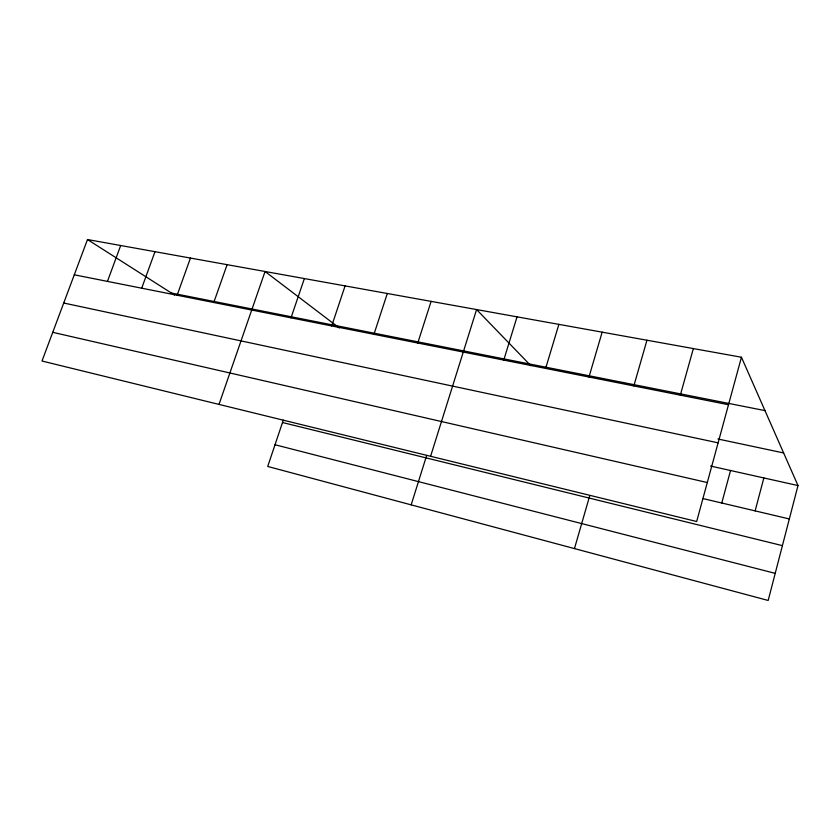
<?xml version="1.0" encoding="UTF-8"?>
<svg xmlns="http://www.w3.org/2000/svg" width="840" height="840" viewBox="0 0 840 840"><rect width="100%" height="100%" fill="white"/><g stroke="black" fill="none" stroke-linecap="round" stroke-linejoin="round"><path stroke-width="1.26" d="M741.447 357.231L696.665 521.514L42 361.022L87.496 239.537L741.447 357.231L798 485.562L768.18 600.464L267.719 466.452L283.3 420.137M755.129 510.888L763.854 477.939M721.77 503.013L730.538 470.516M680.316 395.157L693.357 348.569M633.832 385.928L646.957 340.221M574.466 548.583L589.785 495.558M588.966 377.013L602.154 332.157M545.633 368.413L558.873 324.366M503.759 360.098L517.041 316.838M411.159 504.861L426.678 455.427M430.594 456.288L476.584 309.561L530.859 365.726M417.753 343.014L431.109 301.371M373.937 334.32L387.303 293.496M331.706 325.931L345.082 285.894M290.997 317.846L304.364 278.565M219.009 404.407L265.062 271.498L339.297 327.968M213.77 302.505L227.115 264.663M177.125 295.229L190.439 258.069M141.708 288.194L154.991 251.685M107.447 281.389L120.687 245.511M171.392 293.024L764.967 410.603M74.288 274.806L728.5 404.733M717.99 439.016L783.636 452.949M63.724 303.019L718.116 442.838M710.535 466.053L798 485.562M52.742 332.325L707.291 482.538M702.996 498.582L789.337 518.952M282.502 422.52L782.408 545.643M275.026 444.738L775.215 573.352M87.496 239.537L174.552 295.04"/></g></svg>
